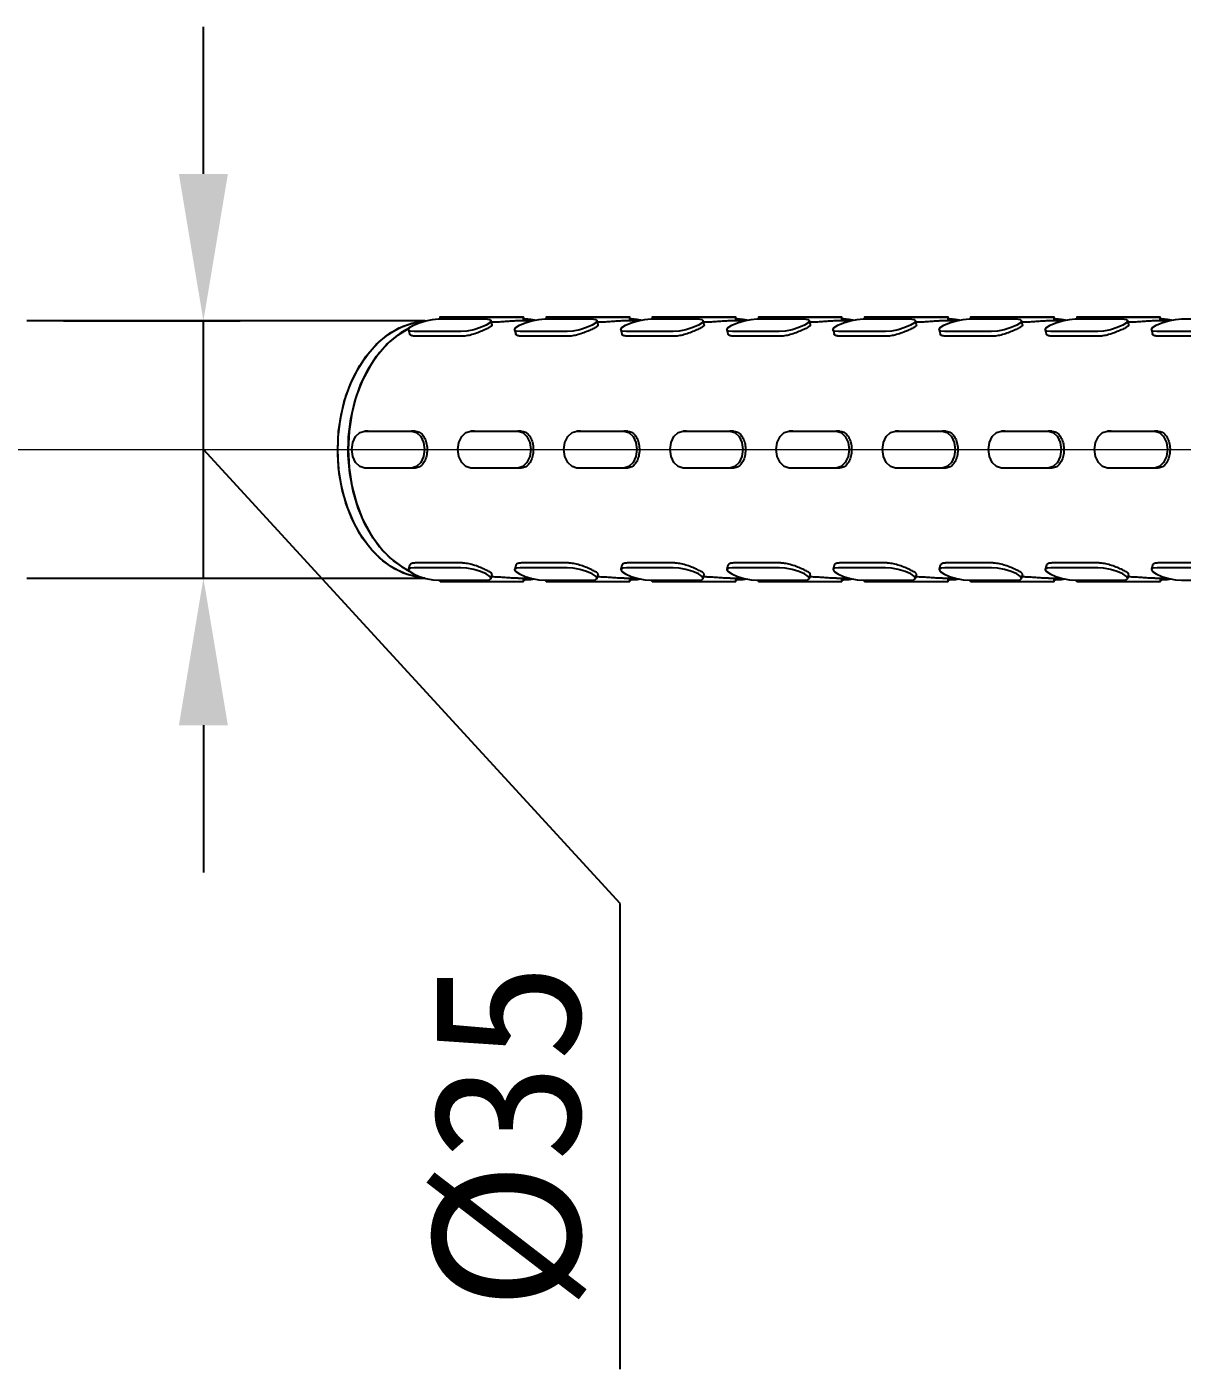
# Model space of a CAD drawing. Extents: x 13 to 1049, y 29 to 427.
# Drawn here: x 141.41 to 172.82, y 193.96 to 230.48 of the extents above; entities that cross this region are included whole.
import ezdxf

# ---------------------------------------------------------------- set-up
doc = ezdxf.new("R2010")
doc.units = 0
doc.header["$LTSCALE"] = 23.1
doc.header["$MEASUREMENT"] = 0
doc.linetypes.add('CENTERX2', pattern=[20.32, 12.7, -2.54, 2.54, -2.54])
doc.layers.get('0').update_dxf_attribs({"linetype": 'CONTINUOUS'})
doc.layers.get('Defpoints').update_dxf_attribs({"linetype": 'CONTINUOUS'})
doc.layers.add('中心线层', color=1, linetype='CENTERX2', lineweight=25)
doc.dimstyles.get("Standard").update_dxf_attribs({"dimtxt": 2.5, "dimasz": 0.18, "dimexe": 0.18, "dimexo": 0.0625, "dimgap": 0.09, "dimtad": 0, "dimtih": 1, "dimtoh": 1, "dimdec": 4, "dimzin": 0, "dimdsep": 46, "dimtxsty": 'Standard', "dimcen": 0.09, "dimadec": 0, "dimazin": 0, "dimtp": 0.001, "dimtm": 0.001, "dimtfac": 0.6, "dimtdec": 4, "dimtofl": 0, "dimtmove": 0, "dimatfit": 0, "dimfxl": 0, "dimtolj": 1, "dimtzin": 0, "dimarcsym": 0})

# ---------------------------------------------------------------- blocks, each defined once
blk = doc.blocks.new('*D22')
at = {"color": 0, "lineweight": -2}
for p, q in [((146.208, 226.475), (146.208, 230.475)), ((142.408, 222.475), (147.208, 222.475)), ((146.208, 215.475), (146.208, 222.475)), ((157.536, 206.628), (146.208, 218.975)), ((142.408, 215.475), (147.208, 215.475)), ((146.208, 211.475), (146.208, 207.475)), ((157.536, 193.961), (157.536, 206.628))]:
    blk.add_line(p, q, dxfattribs=at)
at = {"color": 0}
for points in [[(145.541, 226.475), (146.874, 226.475), (146.208, 222.475)], [(146.874, 211.475), (145.541, 211.475), (146.208, 215.475)]]:
    blk.add_solid(points, dxfattribs=at)
at = {"layer": 'Defpoints', "color": 0}
for p in [(141.408, 222.475), (146.208, 222.475), (141.408, 215.475)]:
    blk.add_point(p, dxfattribs=at)
at = {"color": 0, "insert": (154.536, 200.294), "char_height": 4, "attachment_point": 5, "rotation": 90}
blk.add_mtext('\\A1;%%c35', dxfattribs=at)

msp = doc.modelspace()

# ---------------------------------------------------------------- linework, layer by layer
at = {"color": 7, "linetype": 'Continuous', "lineweight": 25}
for p, q in [((145.32301, 222.47524), (141.40829, 222.47524)), ((149.56565, 222.47524), (145.32301, 222.47524)), ((152.23928, 222.47524), (149.56565, 222.47524)), ((152.60103, 222.52901), (153.87383, 222.52901)), ((152.63944, 222.57518), (152.63944, 222.52901)), ((154.05868, 222.57515), (152.78588, 222.57515)), ((153.49299, 222.57533), (154.76578, 222.57533)), ((154.05463, 222.37072), (154.02582, 222.48261)), ((154.05869, 222.43926), (154.03698, 222.43926)), ((155.12427, 222.47524), (154.76177, 222.47524)), ((154.91224, 222.47524), (154.91223, 222.5753)), ((154.95065, 222.52927), (154.91224, 222.52927)), ((155.48603, 222.52901), (156.75882, 222.52901)), ((155.52443, 222.57518), (155.52444, 222.52901)), ((156.94367, 222.57515), (155.67088, 222.57515)), ((156.37799, 222.57533), (157.65078, 222.57533)), ((156.93963, 222.37072), (156.91082, 222.48261)), ((156.94369, 222.43926), (156.92198, 222.43926)), ((158.00927, 222.47524), (157.64677, 222.47524)), ((157.79724, 222.47524), (157.79723, 222.5753)), ((157.83564, 222.52927), (157.79723, 222.52927)), ((158.37102, 222.52901), (159.64382, 222.52901)), ((158.40943, 222.57518), (158.40943, 222.52901)), ((159.82867, 222.57515), (158.55588, 222.57515)), ((159.26298, 222.57533), (160.53577, 222.57533)), ((159.82462, 222.37072), (159.79581, 222.48261)), ((159.82868, 222.43926), (159.80697, 222.43926)), ((160.89426, 222.47524), (160.53176, 222.47524)), ((160.68223, 222.47524), (160.68222, 222.5753)), ((160.72064, 222.52927), (160.68223, 222.52927)), ((161.25602, 222.52901), (162.52881, 222.52901)), ((161.29442, 222.57518), (161.29443, 222.52901)), ((162.71366, 222.57515), (161.44087, 222.57515)), ((162.14798, 222.57533), (163.42077, 222.57533)), ((162.70962, 222.37072), (162.68081, 222.48261)), ((162.71368, 222.43926), (162.69197, 222.43926)), ((163.77926, 222.47524), (163.41676, 222.47524)), ((163.56723, 222.47524), (163.56722, 222.5753)), ((163.60563, 222.52927), (163.56722, 222.52927)), ((164.14102, 222.52901), (165.41381, 222.52901)), ((164.17942, 222.57518), (164.17943, 222.52901)), ((165.59866, 222.57515), (164.32587, 222.57515)), ((165.03297, 222.57533), (166.30577, 222.57533)), ((165.59461, 222.37072), (165.5658, 222.48261)), ((165.59868, 222.43926), (165.57696, 222.43926)), ((166.66426, 222.47524), (166.30175, 222.47524)), ((166.45222, 222.47524), (166.45221, 222.5753)), ((166.49063, 222.52927), (166.45222, 222.52927)), ((167.02601, 222.52901), (168.2988, 222.52901)), ((167.06442, 222.57518), (167.06442, 222.52901)), ((168.48365, 222.57515), (167.21086, 222.57515)), ((167.91797, 222.57533), (169.19076, 222.57533)), ((168.47961, 222.37072), (168.4508, 222.48261)), ((168.48367, 222.43926), (168.46196, 222.43926)), ((169.54925, 222.47524), (169.18675, 222.47524)), ((169.33722, 222.47524), (169.33721, 222.5753)), ((169.37562, 222.52927), (169.33721, 222.52927)), ((169.91101, 222.52901), (171.1838, 222.52901)), ((169.94941, 222.57518), (169.94942, 222.52901)), ((171.36865, 222.57515), (170.09586, 222.57515)), ((170.80297, 222.57533), (172.07576, 222.57533)), ((171.3646, 222.37072), (171.33579, 222.48261)), ((171.36867, 222.43926), (171.34696, 222.43926)), ((172.43425, 222.47524), (172.07174, 222.47524)), ((172.22222, 222.47524), (172.2222, 222.5753)), ((172.26062, 222.52927), (172.22221, 222.52927)), ((172.796, 222.52901), (174.0688, 222.52901)), ((151.78462, 222.23324), (151.81343, 222.12135)), ((153.2094, 222.18683), (151.93661, 222.18683)), ((153.24229, 222.05914), (151.96949, 222.05914)), ((154.66961, 222.23324), (154.69842, 222.12135)), ((156.0944, 222.18683), (154.82161, 222.18683)), ((156.12728, 222.05914), (154.85449, 222.05914)), ((157.55461, 222.23324), (157.58342, 222.12135)), ((158.9794, 222.18683), (157.7066, 222.18683)), ((159.01228, 222.05914), (157.73949, 222.05914)), ((160.43961, 222.23324), (160.46842, 222.12135)), ((161.86439, 222.18683), (160.5916, 222.18683)), ((161.89727, 222.05914), (160.62448, 222.05914)), ((163.3246, 222.23324), (163.35341, 222.12135)), ((164.74939, 222.18683), (163.47659, 222.18683)), ((164.78227, 222.05914), (163.50948, 222.05914)), ((166.2096, 222.23324), (166.23841, 222.12135)), ((167.63438, 222.18683), (166.36159, 222.18683)), ((167.66726, 222.05914), (166.39447, 222.05914)), ((169.09459, 222.23324), (169.1234, 222.12135)), ((170.51938, 222.18683), (169.24659, 222.18683)), ((170.55226, 222.05914), (169.27947, 222.05914)), ((171.97959, 222.23324), (172.0084, 222.12135)), ((173.40437, 222.18683), (172.13158, 222.18683)), ((173.43726, 222.05914), (172.16446, 222.05914)), ((150.69032, 219.47465), (150.59423, 219.47462)), ((150.59423, 219.47462), (151.86702, 219.47462)), ((150.69032, 219.47465), (151.96312, 219.47465)), ((151.96312, 219.47465), (151.86702, 219.47462)), ((153.57532, 219.47465), (153.47923, 219.47462)), ((153.47923, 219.47462), (154.75202, 219.47462)), ((153.57532, 219.47465), (154.84811, 219.47465)), ((154.84811, 219.47465), (154.75202, 219.47462)), ((156.46032, 219.47465), (156.36422, 219.47462)), ((156.36422, 219.47462), (157.63701, 219.47462)), ((156.46032, 219.47465), (157.73311, 219.47465)), ((157.73311, 219.47465), (157.63701, 219.47462)), ((159.34531, 219.47465), (159.24922, 219.47462)), ((159.24922, 219.47462), (160.52201, 219.47462)), ((159.34531, 219.47465), (160.6181, 219.47465)), ((160.6181, 219.47465), (160.52201, 219.47462)), ((162.23031, 219.47465), (162.13421, 219.47462)), ((162.13421, 219.47462), (163.407, 219.47462)), ((162.23031, 219.47465), (163.5031, 219.47465)), ((163.5031, 219.47465), (163.407, 219.47462)), ((165.1153, 219.47465), (165.01921, 219.47462)), ((165.01921, 219.47462), (166.292, 219.47462)), ((165.1153, 219.47465), (166.38809, 219.47465)), ((166.38809, 219.47465), (166.292, 219.47462)), ((168.0003, 219.47465), (167.9042, 219.47462)), ((167.9042, 219.47462), (169.177, 219.47462)), ((168.0003, 219.47465), (169.27309, 219.47465)), ((169.27309, 219.47465), (169.177, 219.47462)), ((170.88529, 219.47465), (170.7892, 219.47462)), ((170.7892, 219.47462), (172.06199, 219.47462)), ((170.88529, 219.47465), (172.15809, 219.47465)), ((172.15809, 219.47465), (172.06199, 219.47462)), ((151.86714, 218.47462), (150.59435, 218.47462)), ((151.96324, 218.47465), (151.86714, 218.47462)), ((154.75214, 218.47462), (153.47935, 218.47462)), ((154.84823, 218.47465), (154.75214, 218.47462)), ((157.63713, 218.47462), (156.36434, 218.47462)), ((157.73323, 218.47465), (157.63713, 218.47462)), ((160.52213, 218.47462), (159.24934, 218.47462)), ((160.61822, 218.47465), (160.52213, 218.47462)), ((163.40713, 218.47462), (162.13433, 218.47462)), ((163.50322, 218.47465), (163.40713, 218.47462)), ((166.29212, 218.47462), (165.01933, 218.47462)), ((166.38822, 218.47465), (166.29212, 218.47462)), ((169.17712, 218.47462), (167.90432, 218.47462)), ((169.27321, 218.47465), (169.17712, 218.47462)), ((172.06211, 218.47462), (170.78932, 218.47462)), ((172.15821, 218.47465), (172.06211, 218.47462)), ((151.81419, 215.82859), (151.78541, 215.71669)), ((153.24303, 215.89078), (151.97024, 215.89078)), ((154.69919, 215.82859), (154.6704, 215.71669)), ((156.12803, 215.89078), (154.85524, 215.89078)), ((157.58418, 215.82859), (157.5554, 215.71669)), ((159.01303, 215.89078), (157.74023, 215.89078)), ((160.46918, 215.82859), (160.44039, 215.71669)), ((161.89802, 215.89078), (160.62523, 215.89078)), ((163.35417, 215.82859), (163.32539, 215.71669)), ((164.78302, 215.89078), (163.51023, 215.89078)), ((166.23917, 215.82859), (166.21039, 215.71669)), ((167.66801, 215.89078), (166.39522, 215.89078)), ((169.12416, 215.82859), (169.09538, 215.71669)), ((170.55301, 215.89078), (169.28022, 215.89078)), ((172.00916, 215.82859), (171.98038, 215.71669)), ((173.438, 215.89078), (172.16521, 215.89078)), ((141.40829, 215.47524), (145.32301, 215.47524)), ((145.32301, 215.47524), (149.56565, 215.47524)), ((149.56565, 215.47524), (152.23891, 215.47524)), ((153.21018, 215.76306), (151.93739, 215.76306)), ((154.02667, 215.46758), (154.05546, 215.57947)), ((154.05953, 215.51105), (154.03786, 215.51105)), ((154.76182, 215.47524), (155.12391, 215.47524)), ((156.09518, 215.76306), (154.82239, 215.76306)), ((154.9131, 215.3753), (154.91309, 215.47524)), ((156.91167, 215.46758), (156.94045, 215.57947)), ((156.94453, 215.51105), (156.92285, 215.51105)), ((157.64682, 215.47524), (158.00891, 215.47524)), ((158.98018, 215.76306), (157.70738, 215.76306)), ((157.7981, 215.3753), (157.79809, 215.47524)), ((159.79666, 215.46758), (159.82545, 215.57947)), ((159.82952, 215.51105), (159.80785, 215.51105)), ((160.53181, 215.47524), (160.8939, 215.47524)), ((161.86517, 215.76306), (160.59238, 215.76306)), ((160.68309, 215.3753), (160.68308, 215.47524)), ((162.68166, 215.46758), (162.71044, 215.57947)), ((162.71452, 215.51105), (162.69284, 215.51105)), ((163.41681, 215.47524), (163.7789, 215.47524)), ((164.75017, 215.76306), (163.47737, 215.76306)), ((163.56809, 215.3753), (163.56808, 215.47524)), ((165.56666, 215.46758), (165.59544, 215.57947)), ((165.59952, 215.51105), (165.57784, 215.51105)), ((166.3018, 215.47524), (166.66389, 215.47524)), ((167.63516, 215.76306), (166.36237, 215.76306)), ((166.45309, 215.3753), (166.45307, 215.47524)), ((168.45165, 215.46758), (168.48043, 215.57947)), ((168.48451, 215.51105), (168.46283, 215.51105)), ((169.1868, 215.47524), (169.54889, 215.47524)), ((170.52016, 215.76306), (169.24737, 215.76306)), ((169.33808, 215.3753), (169.33807, 215.47524)), ((171.33665, 215.46758), (171.36543, 215.57947)), ((171.36951, 215.51105), (171.34783, 215.51105)), ((172.07179, 215.47524), (172.43388, 215.47524)), ((173.40515, 215.76306), (172.13236, 215.76306)), ((172.22308, 215.3753), (172.22307, 215.47524)), ((152.6019, 215.42121), (153.87469, 215.42121)), ((152.64031, 215.42121), (152.64031, 215.37518)), ((154.05955, 215.37515), (152.78676, 215.37515)), ((154.95151, 215.42147), (154.9131, 215.42147)), ((155.48689, 215.42121), (156.75968, 215.42121)), ((155.5253, 215.42121), (155.52531, 215.37518)), ((156.94455, 215.37515), (155.67175, 215.37515)), ((157.8365, 215.42147), (157.79809, 215.42147)), ((158.37189, 215.42121), (159.64468, 215.42121)), ((158.4103, 215.42121), (158.4103, 215.37518)), ((159.82954, 215.37515), (158.55675, 215.37515)), ((160.7215, 215.42147), (160.68309, 215.42147)), ((161.25688, 215.42121), (162.52968, 215.42121)), ((161.29529, 215.42121), (161.2953, 215.37518)), ((162.71454, 215.37515), (161.44174, 215.37515)), ((163.60649, 215.42147), (163.56808, 215.42147)), ((164.14188, 215.42121), (165.41467, 215.42121)), ((164.18029, 215.42121), (164.18029, 215.37518)), ((165.59953, 215.37515), (164.32674, 215.37515)), ((166.49149, 215.42147), (166.45308, 215.42147)), ((167.02687, 215.42121), (168.29967, 215.42121)), ((167.06528, 215.42121), (167.06529, 215.37518)), ((168.48453, 215.37515), (167.21174, 215.37515)), ((169.37649, 215.42147), (169.33808, 215.42147)), ((169.91187, 215.42121), (171.18466, 215.42121)), ((169.95028, 215.42121), (169.95029, 215.37518)), ((171.36952, 215.37515), (170.09673, 215.37515)), ((172.26148, 215.42147), (172.22307, 215.42147)), ((172.79687, 215.42121), (174.06966, 215.42121))]:
    msp.add_line(p, q, dxfattribs=at)
at = {"color": 7, "linetype": 'Continuous', "lineweight": 25, "flags": 128}
for points in [[(152.22625, 215.47854), (151.98156, 215.51086), (151.63652, 215.61701), (151.30567, 215.79153), (150.99575, 216.03085), (150.71308, 216.33012), (150.46339, 216.68323), (150.25178, 217.083), (150.08255, 217.52129), (149.95915, 217.98918), (149.88409, 218.47714), (149.8589, 218.97524), (149.88409, 219.47334), (149.95915, 219.9613), (150.08255, 220.42919), (150.25178, 220.86748), (150.46339, 221.26725), (150.71308, 221.62036), (150.99575, 221.91963), (151.30567, 222.15895), (151.63652, 222.33347), (151.98156, 222.43961), (152.2267, 222.47196)], [(152.22625, 215.47854), (152.09089, 215.49214), (151.74285, 215.57647), (151.40684, 215.73), (151.0897, 215.94959), (150.79789, 216.23077), (150.53734, 216.56782), (150.31336, 216.95388), (150.13052, 217.38109), (149.99252, 217.84075), (149.90218, 218.32351), (149.86135, 218.81953), (149.87085, 219.31873), (149.93048, 219.81093), (150.03904, 220.28612), (150.19431, 220.73462), (150.39314, 221.14731), (150.63147, 221.51578), (150.90446, 221.83253), (151.20654, 222.09112), (151.53157, 222.28627), (151.87293, 222.41403), (152.22367, 222.47177), (152.2267, 222.47196)], [(151.93661, 222.18683), (151.8266, 222.19985), (151.78391, 222.23694), (151.81505, 222.29245), (151.91527, 222.35792), (152.06931, 222.4234), (152.25373, 222.4789), (152.44045, 222.51599), (152.60103, 222.52901)], [(152.78588, 222.57515), (152.6775, 222.57516), (152.63944, 222.57518), (152.6775, 222.57521), (152.78588, 222.57524), (152.9481, 222.57527), (153.13944, 222.5753), (153.33078, 222.57532), (153.49299, 222.57533)], [(153.87383, 222.52901), (153.98384, 222.51599), (154.02652, 222.4789), (153.99539, 222.4234), (153.89517, 222.35792), (153.74112, 222.29245), (153.55671, 222.23694), (153.36999, 222.19985), (153.2094, 222.18683)], [(154.76578, 222.57533), (154.87417, 222.57532), (154.91223, 222.5753), (154.87417, 222.57527), (154.76578, 222.57524), (154.60357, 222.57521), (154.41223, 222.57518), (154.22089, 222.57516), (154.05868, 222.57515)], [(154.82161, 222.18683), (154.7116, 222.19985), (154.66891, 222.23694), (154.70005, 222.29245), (154.80027, 222.35792), (154.95431, 222.4234), (155.13873, 222.4789), (155.32544, 222.51599), (155.48603, 222.52901)], [(155.21905, 222.49723), (155.11124, 222.51626), (154.95065, 222.52927)], [(155.67088, 222.57515), (155.56249, 222.57516), (155.52443, 222.57518), (155.56249, 222.57521), (155.67088, 222.57524), (155.83309, 222.57527), (156.02443, 222.5753), (156.21577, 222.57532), (156.37799, 222.57533)], [(156.75882, 222.52901), (156.86883, 222.51599), (156.91152, 222.4789), (156.88038, 222.4234), (156.78016, 222.35792), (156.62612, 222.29245), (156.4417, 222.23694), (156.25499, 222.19985), (156.0944, 222.18683)], [(157.65078, 222.57533), (157.75917, 222.57532), (157.79723, 222.5753), (157.75917, 222.57527), (157.65078, 222.57524), (157.48857, 222.57521), (157.29723, 222.57518), (157.10588, 222.57516), (156.94367, 222.57515)], [(157.7066, 222.18683), (157.59659, 222.19985), (157.55391, 222.23694), (157.58504, 222.29245), (157.68526, 222.35792), (157.8393, 222.4234), (158.02372, 222.4789), (158.21044, 222.51599), (158.37102, 222.52901)], [(158.10404, 222.49723), (157.99623, 222.51626), (157.83564, 222.52927)], [(158.55588, 222.57515), (158.44749, 222.57516), (158.40943, 222.57518), (158.44749, 222.57521), (158.55588, 222.57524), (158.71809, 222.57527), (158.90943, 222.5753), (159.10077, 222.57532), (159.26298, 222.57533)], [(159.64382, 222.52901), (159.75383, 222.51599), (159.79651, 222.4789), (159.76538, 222.4234), (159.66516, 222.35792), (159.51112, 222.29245), (159.3267, 222.23694), (159.13998, 222.19985), (158.9794, 222.18683)], [(160.53577, 222.57533), (160.64416, 222.57532), (160.68222, 222.5753), (160.64416, 222.57527), (160.53577, 222.57524), (160.37356, 222.57521), (160.18222, 222.57518), (159.99088, 222.57516), (159.82867, 222.57515)], [(160.5916, 222.18683), (160.48159, 222.19985), (160.4389, 222.23694), (160.47004, 222.29245), (160.57026, 222.35792), (160.7243, 222.4234), (160.90872, 222.4789), (161.09543, 222.51599), (161.25602, 222.52901)], [(160.98904, 222.49723), (160.88123, 222.51626), (160.72064, 222.52927)], [(161.44087, 222.57515), (161.33248, 222.57516), (161.29442, 222.57518), (161.33248, 222.57521), (161.44087, 222.57524), (161.60308, 222.57527), (161.79442, 222.5753), (161.98577, 222.57532), (162.14798, 222.57533)], [(162.52881, 222.52901), (162.63882, 222.51599), (162.68151, 222.4789), (162.65037, 222.4234), (162.55016, 222.35792), (162.39611, 222.29245), (162.21169, 222.23694), (162.02498, 222.19985), (161.86439, 222.18683)], [(163.42077, 222.57533), (163.52916, 222.57532), (163.56722, 222.5753), (163.52916, 222.57527), (163.42077, 222.57524), (163.25856, 222.57521), (163.06722, 222.57518), (162.87588, 222.57516), (162.71366, 222.57515)], [(163.47659, 222.18683), (163.36658, 222.19985), (163.3239, 222.23694), (163.35503, 222.29245), (163.45525, 222.35792), (163.6093, 222.4234), (163.79371, 222.4789), (163.98043, 222.51599), (164.14102, 222.52901)], [(163.87403, 222.49723), (163.76622, 222.51626), (163.60563, 222.52927)], [(164.32587, 222.57515), (164.21748, 222.57516), (164.17942, 222.57518), (164.21748, 222.57521), (164.32587, 222.57524), (164.48808, 222.57527), (164.67942, 222.5753), (164.87076, 222.57532), (165.03297, 222.57533)], [(165.41381, 222.52901), (165.52382, 222.51599), (165.56651, 222.4789), (165.53537, 222.4234), (165.43515, 222.35792), (165.28111, 222.29245), (165.09669, 222.23694), (164.90997, 222.19985), (164.74939, 222.18683)], [(166.30577, 222.57533), (166.41415, 222.57532), (166.45221, 222.5753), (166.41415, 222.57527), (166.30577, 222.57524), (166.14355, 222.57521), (165.95221, 222.57518), (165.76087, 222.57516), (165.59866, 222.57515)], [(166.36159, 222.18683), (166.25158, 222.19985), (166.20889, 222.23694), (166.24003, 222.29245), (166.34025, 222.35792), (166.49429, 222.4234), (166.67871, 222.4789), (166.86542, 222.51599), (167.02601, 222.52901)], [(166.75903, 222.49723), (166.65122, 222.51626), (166.49063, 222.52927)], [(167.21086, 222.57515), (167.10248, 222.57516), (167.06442, 222.57518), (167.10248, 222.57521), (167.21086, 222.57524), (167.37307, 222.57527), (167.56442, 222.5753), (167.75576, 222.57532), (167.91797, 222.57533)], [(168.2988, 222.52901), (168.40882, 222.51599), (168.4515, 222.4789), (168.42037, 222.4234), (168.32015, 222.35792), (168.1661, 222.29245), (167.98168, 222.23694), (167.79497, 222.19985), (167.63438, 222.18683)], [(169.19076, 222.57533), (169.29915, 222.57532), (169.33721, 222.5753), (169.29915, 222.57527), (169.19076, 222.57524), (169.02855, 222.57521), (168.83721, 222.57518), (168.64587, 222.57516), (168.48365, 222.57515)], [(169.24659, 222.18683), (169.13658, 222.19985), (169.09389, 222.23694), (169.12502, 222.29245), (169.22524, 222.35792), (169.37929, 222.4234), (169.56371, 222.4789), (169.75042, 222.51599), (169.91101, 222.52901)], [(169.64402, 222.49723), (169.53621, 222.51626), (169.37562, 222.52927)], [(170.09586, 222.57515), (169.98747, 222.57516), (169.94941, 222.57518), (169.98747, 222.57521), (170.09586, 222.57524), (170.25807, 222.57527), (170.44941, 222.5753), (170.64075, 222.57532), (170.80297, 222.57533)], [(171.1838, 222.52901), (171.29381, 222.51599), (171.3365, 222.4789), (171.30536, 222.4234), (171.20514, 222.35792), (171.0511, 222.29245), (170.86668, 222.23694), (170.67997, 222.19985), (170.51938, 222.18683)], [(172.07576, 222.57533), (172.18414, 222.57532), (172.2222, 222.5753), (172.18414, 222.57527), (172.07576, 222.57524), (171.91355, 222.57521), (171.7222, 222.57518), (171.53086, 222.57516), (171.36865, 222.57515)], [(172.13158, 222.18683), (172.02157, 222.19985), (171.97888, 222.23694), (172.01002, 222.29245), (172.11024, 222.35792), (172.26428, 222.4234), (172.4487, 222.4789), (172.63542, 222.51599), (172.796, 222.52901)], [(172.52902, 222.49723), (172.42121, 222.51626), (172.26062, 222.52927)], [(151.80369, 222.28104), (151.58813, 222.1587), (151.27824, 221.9193), (150.9956, 221.61997), (150.74595, 221.2668), (150.53439, 220.86698), (150.36521, 220.42865), (150.24187, 219.96073), (150.16687, 219.47275), (150.14174, 218.97464), (150.16699, 218.47654), (150.24211, 217.9886), (150.36557, 217.52074), (150.53485, 217.08249), (150.74651, 216.68277), (150.99624, 216.32972), (151.27896, 216.03053), (151.5889, 215.79128), (151.80433, 215.66913)], [(151.80433, 215.66913), (151.68969, 215.73), (151.37255, 215.94959), (151.08073, 216.23077), (150.82018, 216.56782), (150.59621, 216.95388), (150.41336, 217.38109), (150.27536, 217.84075), (150.18503, 218.32351), (150.14419, 218.81953), (150.15369, 219.31873), (150.21332, 219.81093), (150.32188, 220.28612), (150.47715, 220.73462), (150.67598, 221.14731), (150.91431, 221.51578), (151.1873, 221.83253), (151.48938, 222.09112), (151.80369, 222.28104)], [(150.59435, 218.47462), (150.45905, 218.51268), (150.34433, 218.62107), (150.26767, 218.78328), (150.24074, 218.97462), (150.26763, 219.16596), (150.34425, 219.32818), (150.45894, 219.43656), (150.59423, 219.47462)], [(151.86702, 219.47462), (152.00233, 219.43656), (152.11704, 219.32818), (152.1937, 219.16596), (152.22064, 218.97462), (152.19375, 218.78328), (152.11713, 218.62107), (152.00244, 218.51268), (151.86714, 218.47462)], [(153.47935, 218.47462), (153.34404, 218.51268), (153.22933, 218.62107), (153.15267, 218.78328), (153.12573, 218.97462), (153.15262, 219.16596), (153.22924, 219.32818), (153.34393, 219.43656), (153.47923, 219.47462)], [(154.75202, 219.47462), (154.88732, 219.43656), (155.00204, 219.32818), (155.0787, 219.16596), (155.10563, 218.97462), (155.07874, 218.78328), (155.00212, 218.62107), (154.88743, 218.51268), (154.75214, 218.47462)], [(156.36434, 218.47462), (156.22904, 218.51268), (156.11432, 218.62107), (156.03766, 218.78328), (156.01073, 218.97462), (156.03762, 219.16596), (156.11424, 219.32818), (156.22893, 219.43656), (156.36422, 219.47462)], [(157.63701, 219.47462), (157.77232, 219.43656), (157.88703, 219.32818), (157.96369, 219.16596), (157.99063, 218.97462), (157.96374, 218.78328), (157.88712, 218.62107), (157.77243, 218.51268), (157.63713, 218.47462)], [(159.24934, 218.47462), (159.11403, 218.51268), (158.99932, 218.62107), (158.92266, 218.78328), (158.89572, 218.97462), (158.92261, 219.16596), (158.99923, 219.32818), (159.11392, 219.43656), (159.24922, 219.47462)], [(160.52201, 219.47462), (160.65731, 219.43656), (160.77203, 219.32818), (160.84869, 219.16596), (160.87562, 218.97462), (160.84873, 218.78328), (160.77211, 218.62107), (160.65742, 218.51268), (160.52213, 218.47462)], [(162.13433, 218.47462), (161.99903, 218.51268), (161.88432, 218.62107), (161.80766, 218.78328), (161.78072, 218.97462), (161.80761, 219.16596), (161.88423, 219.32818), (161.99892, 219.43656), (162.13421, 219.47462)], [(163.407, 219.47462), (163.54231, 219.43656), (163.65702, 219.32818), (163.73368, 219.16596), (163.76062, 218.97462), (163.73373, 218.78328), (163.65711, 218.62107), (163.54242, 218.51268), (163.40713, 218.47462)], [(165.01933, 218.47462), (164.88403, 218.51268), (164.76931, 218.62107), (164.69265, 218.78328), (164.66572, 218.97462), (164.6926, 219.16596), (164.76923, 219.32818), (164.88391, 219.43656), (165.01921, 219.47462)], [(166.292, 219.47462), (166.4273, 219.43656), (166.54202, 219.32818), (166.61868, 219.16596), (166.64561, 218.97462), (166.61872, 218.78328), (166.5421, 218.62107), (166.42742, 218.51268), (166.29212, 218.47462)], [(167.90432, 218.47462), (167.76902, 218.51268), (167.65431, 218.62107), (167.57765, 218.78328), (167.55071, 218.97462), (167.5776, 219.16596), (167.65422, 219.32818), (167.76891, 219.43656), (167.9042, 219.47462)], [(169.177, 219.47462), (169.3123, 219.43656), (169.42701, 219.32818), (169.50367, 219.16596), (169.53061, 218.97462), (169.50372, 218.78328), (169.4271, 218.62107), (169.31241, 218.51268), (169.17712, 218.47462)], [(170.78932, 218.47462), (170.65402, 218.51268), (170.5393, 218.62107), (170.46264, 218.78328), (170.43571, 218.97462), (170.4626, 219.16596), (170.53922, 219.32818), (170.6539, 219.43656), (170.7892, 219.47462)], [(172.06199, 219.47462), (172.19729, 219.43656), (172.31201, 219.32818), (172.38867, 219.16596), (172.41561, 218.97462), (172.38872, 218.78328), (172.31209, 218.62107), (172.19741, 218.51268), (172.06211, 218.47462)], [(151.93739, 215.76306), (151.82738, 215.75005), (151.78471, 215.713), (151.81586, 215.65755), (151.91609, 215.59213), (152.07015, 215.52672), (152.25458, 215.47127), (152.44131, 215.43422), (152.6019, 215.42121)], [(153.87469, 215.42121), (153.9847, 215.43422), (154.02737, 215.47127), (153.99622, 215.52672), (153.89599, 215.59213), (153.74193, 215.65755), (153.5575, 215.713), (153.37077, 215.75005), (153.21018, 215.76306)], [(154.82239, 215.76306), (154.71238, 215.75005), (154.6697, 215.713), (154.70085, 215.65755), (154.80109, 215.59213), (154.95515, 215.52672), (155.13958, 215.47127), (155.3263, 215.43422), (155.48689, 215.42121)], [(155.21849, 215.45325), (155.11209, 215.43449), (154.95151, 215.42147)], [(156.75968, 215.42121), (156.86969, 215.43422), (156.91237, 215.47127), (156.88122, 215.52672), (156.78099, 215.59213), (156.62693, 215.65755), (156.44249, 215.713), (156.25577, 215.75005), (156.09518, 215.76306)], [(157.70738, 215.76306), (157.59738, 215.75005), (157.5547, 215.713), (157.58585, 215.65755), (157.68608, 215.59213), (157.84014, 215.52672), (158.02457, 215.47127), (158.2113, 215.43422), (158.37189, 215.42121)], [(158.10349, 215.45325), (157.99709, 215.43449), (157.8365, 215.42147)], [(159.64468, 215.42121), (159.75469, 215.43422), (159.79737, 215.47127), (159.76622, 215.52672), (159.66598, 215.59213), (159.51192, 215.65755), (159.32749, 215.713), (159.14077, 215.75005), (158.98018, 215.76306)], [(160.59238, 215.76306), (160.48237, 215.75005), (160.43969, 215.713), (160.47084, 215.65755), (160.57108, 215.59213), (160.72514, 215.52672), (160.90957, 215.47127), (161.09629, 215.43422), (161.25688, 215.42121)], [(160.98848, 215.45325), (160.88209, 215.43449), (160.7215, 215.42147)], [(162.52968, 215.42121), (162.63968, 215.43422), (162.68236, 215.47127), (162.65121, 215.52672), (162.55098, 215.59213), (162.39692, 215.65755), (162.21249, 215.713), (162.02576, 215.75005), (161.86517, 215.76306)], [(163.47737, 215.76306), (163.36737, 215.75005), (163.32469, 215.713), (163.35584, 215.65755), (163.45607, 215.59213), (163.61013, 215.52672), (163.79456, 215.47127), (163.98129, 215.43422), (164.14188, 215.42121)], [(163.87348, 215.45325), (163.76708, 215.43449), (163.60649, 215.42147)], [(165.41467, 215.42121), (165.52468, 215.43422), (165.56736, 215.47127), (165.53621, 215.52672), (165.43597, 215.59213), (165.28191, 215.65755), (165.09748, 215.713), (164.91076, 215.75005), (164.75017, 215.76306)], [(166.36237, 215.76306), (166.25236, 215.75005), (166.20968, 215.713), (166.24083, 215.65755), (166.34107, 215.59213), (166.49513, 215.52672), (166.67956, 215.47127), (166.86628, 215.43422), (167.02687, 215.42121)], [(166.75847, 215.45325), (166.65208, 215.43449), (166.49149, 215.42147)], [(168.29967, 215.42121), (168.40967, 215.43422), (168.45235, 215.47127), (168.4212, 215.52672), (168.32097, 215.59213), (168.16691, 215.65755), (167.98248, 215.713), (167.79575, 215.75005), (167.63516, 215.76306)], [(169.24737, 215.76306), (169.13736, 215.75005), (169.09468, 215.713), (169.12583, 215.65755), (169.22606, 215.59213), (169.38012, 215.52672), (169.56456, 215.47127), (169.75128, 215.43422), (169.91187, 215.42121)], [(169.64347, 215.45325), (169.53707, 215.43449), (169.37649, 215.42147)], [(171.18466, 215.42121), (171.29467, 215.43422), (171.33735, 215.47127), (171.3062, 215.52672), (171.20596, 215.59213), (171.0519, 215.65755), (170.86747, 215.713), (170.68075, 215.75005), (170.52016, 215.76306)], [(172.13236, 215.76306), (172.02235, 215.75005), (171.97968, 215.713), (172.01083, 215.65755), (172.11106, 215.59213), (172.26512, 215.52672), (172.44955, 215.47127), (172.63628, 215.43422), (172.79687, 215.42121)], [(172.52847, 215.45325), (172.42207, 215.43449), (172.26148, 215.42147)], [(152.78676, 215.37515), (152.67837, 215.37516), (152.64031, 215.37518)], [(154.9131, 215.3753), (154.87504, 215.37527), (154.76666, 215.37524), (154.60445, 215.37521), (154.4131, 215.37518), (154.22176, 215.37516), (154.05955, 215.37515)], [(155.67175, 215.37515), (155.56337, 215.37516), (155.52531, 215.37518)], [(157.7981, 215.3753), (157.76004, 215.37527), (157.65165, 215.37524), (157.48944, 215.37521), (157.2981, 215.37518), (157.10676, 215.37516), (156.94455, 215.37515)], [(158.55675, 215.37515), (158.44836, 215.37516), (158.4103, 215.37518)], [(160.68309, 215.3753), (160.64503, 215.37527), (160.53665, 215.37524), (160.37444, 215.37521), (160.18309, 215.37518), (159.99175, 215.37516), (159.82954, 215.37515)], [(161.44174, 215.37515), (161.33336, 215.37516), (161.2953, 215.37518)], [(163.56809, 215.3753), (163.53003, 215.37527), (163.42164, 215.37524), (163.25943, 215.37521), (163.06809, 215.37518), (162.87675, 215.37516), (162.71454, 215.37515)], [(164.32674, 215.37515), (164.21835, 215.37516), (164.18029, 215.37518)], [(166.45309, 215.3753), (166.41503, 215.37527), (166.30664, 215.37524), (166.14443, 215.37521), (165.95309, 215.37518), (165.76174, 215.37516), (165.59953, 215.37515)], [(167.21174, 215.37515), (167.10335, 215.37516), (167.06529, 215.37518)], [(169.33808, 215.3753), (169.30002, 215.37527), (169.19164, 215.37524), (169.02942, 215.37521), (168.83808, 215.37518), (168.64674, 215.37516), (168.48453, 215.37515)], [(170.09673, 215.37515), (169.98835, 215.37516), (169.95029, 215.37518)], [(172.22308, 215.3753), (172.18502, 215.37527), (172.07663, 215.37524), (171.91442, 215.37521), (171.72308, 215.37518), (171.53174, 215.37516), (171.36952, 215.37515)]]:
    msp.add_lwpolyline(points, dxfattribs=at)
at = {"color": 7, "linetype": 'Continuous', "lineweight": 25}
for points, knots in [([(154.76177, 222.47435), (154.74978, 222.4746), (154.70231, 222.47557), (154.58028, 222.4691), (154.41506, 222.45755), (154.24639, 222.44533), (154.12791, 222.43974), (154.07274, 222.43935), (154.05869, 222.43926)], [0, 0, 0, 0, 0.0716255, 0.28382076, 0.49676622, 0.71160549, 0.92656522, 1, 1, 1, 1]), ([(157.64676, 222.47435), (157.63478, 222.4746), (157.5873, 222.47557), (157.46528, 222.4691), (157.30005, 222.45755), (157.13139, 222.44533), (157.01291, 222.43974), (156.95774, 222.43935), (156.94369, 222.43926)], [0, 0, 0, 0, 0.0716255, 0.28382076, 0.49676622, 0.71160549, 0.92656522, 1, 1, 1, 1]), ([(160.53176, 222.47435), (160.51978, 222.4746), (160.4723, 222.47557), (160.35028, 222.4691), (160.18505, 222.45755), (160.01639, 222.44533), (159.89791, 222.43974), (159.84273, 222.43935), (159.82868, 222.43926)], [0, 0, 0, 0, 0.0716255, 0.28382076, 0.49676622, 0.71160549, 0.92656522, 1, 1, 1, 1]), ([(163.41675, 222.47435), (163.40477, 222.4746), (163.35729, 222.47557), (163.23527, 222.4691), (163.07004, 222.45755), (162.90138, 222.44533), (162.7829, 222.43974), (162.72773, 222.43935), (162.71368, 222.43926)], [0, 0, 0, 0, 0.0716255, 0.28382076, 0.49676622, 0.71160549, 0.92656522, 1, 1, 1, 1]), ([(166.30175, 222.47435), (166.28977, 222.4746), (166.24229, 222.47557), (166.12027, 222.4691), (165.95504, 222.45755), (165.78638, 222.44533), (165.6679, 222.43974), (165.61272, 222.43935), (165.59868, 222.43926)], [0, 0, 0, 0, 0.0716255, 0.28382076, 0.49676622, 0.71160549, 0.92656522, 1, 1, 1, 1]), ([(169.18674, 222.47435), (169.17476, 222.4746), (169.12729, 222.47557), (169.00526, 222.4691), (168.84003, 222.45755), (168.67137, 222.44533), (168.55289, 222.43974), (168.49772, 222.43935), (168.48367, 222.43926)], [0, 0, 0, 0, 0.0716255, 0.28382076, 0.49676622, 0.71160549, 0.92656522, 1, 1, 1, 1]), ([(172.07174, 222.47435), (172.05976, 222.4746), (172.01228, 222.47557), (171.89026, 222.4691), (171.72503, 222.45755), (171.55637, 222.44533), (171.43789, 222.43974), (171.38272, 222.43935), (171.36867, 222.43926)], [0, 0, 0, 0, 0.0716255, 0.28382076, 0.49676622, 0.71160549, 0.92656522, 1, 1, 1, 1]), ([(151.96949, 222.05914), (151.93422, 222.06196), (151.86369, 222.0676), (151.81591, 222.09526), (151.81813, 222.11801), (151.81857, 222.12257)], [0, 0, 0, 0, 0.44434114, 0.88857189, 1, 1, 1, 1]), ([(154.04949, 222.36951), (154.05036, 222.36225), (154.05239, 222.34527), (153.99194, 222.30231), (153.88665, 222.24569), (153.74631, 222.18341), (153.58776, 222.12459), (153.42684, 222.07933), (153.31124, 222.06073), (153.25628, 222.05946), (153.24229, 222.05914)], [0, 0, 0, 0, 0.10597374, 0.24772927, 0.38851115, 0.52827699, 0.66853695, 0.8100443, 0.951631, 1, 1, 1, 1]), ([(154.85449, 222.05914), (154.81922, 222.06196), (154.74869, 222.0676), (154.7009, 222.09526), (154.70312, 222.11801), (154.70357, 222.12257)], [0, 0, 0, 0, 0.44434114, 0.888571893, 1, 1, 1, 1]), ([(156.93448, 222.36951), (156.93536, 222.36225), (156.93739, 222.34527), (156.87694, 222.30231), (156.77164, 222.24569), (156.6313, 222.18341), (156.47276, 222.12459), (156.31183, 222.07933), (156.19623, 222.06073), (156.14128, 222.05946), (156.12728, 222.05914)], [0, 0, 0, 0, 0.10597374, 0.24772927, 0.38851115, 0.52827699, 0.66853695, 0.8100443, 0.951631, 1, 1, 1, 1]), ([(157.73949, 222.05914), (157.70422, 222.06196), (157.63368, 222.0676), (157.5859, 222.09526), (157.58812, 222.11801), (157.58856, 222.12257)], [0, 0, 0, 0, 0.44434114, 0.888571893, 1, 1, 1, 1]), ([(159.81948, 222.36951), (159.82035, 222.36225), (159.82239, 222.34527), (159.76193, 222.30231), (159.65664, 222.24569), (159.5163, 222.18341), (159.35775, 222.12459), (159.19683, 222.07933), (159.08123, 222.06073), (159.02627, 222.05946), (159.01228, 222.05914)], [0, 0, 0, 0, 0.105973743, 0.24772927, 0.388511151, 0.528276987, 0.668536952, 0.810044302, 0.951631, 1, 1, 1, 1]), ([(160.62448, 222.05914), (160.58921, 222.06196), (160.51868, 222.0676), (160.4709, 222.09526), (160.47311, 222.11801), (160.47356, 222.12257)], [0, 0, 0, 0, 0.44434114, 0.888571893, 1, 1, 1, 1]), ([(162.70448, 222.36951), (162.70535, 222.36225), (162.70738, 222.34527), (162.64693, 222.30231), (162.54163, 222.24569), (162.4013, 222.18341), (162.24275, 222.12459), (162.08182, 222.07933), (161.96623, 222.06073), (161.91127, 222.05946), (161.89727, 222.05914)], [0, 0, 0, 0, 0.105973743, 0.24772927, 0.388511151, 0.528276987, 0.668536952, 0.810044302, 0.951631, 1, 1, 1, 1]), ([(163.50948, 222.05914), (163.47421, 222.06196), (163.40368, 222.0676), (163.35589, 222.09526), (163.35811, 222.11801), (163.35855, 222.12257)], [0, 0, 0, 0, 0.44434114, 0.88857189, 1, 1, 1, 1]), ([(165.58947, 222.36951), (165.59034, 222.36225), (165.59238, 222.34527), (165.53192, 222.30231), (165.42663, 222.24569), (165.28629, 222.18341), (165.12774, 222.12459), (164.96682, 222.07933), (164.85122, 222.06073), (164.79626, 222.05946), (164.78227, 222.05914)], [0, 0, 0, 0, 0.105973743, 0.24772927, 0.388511151, 0.528276987, 0.668536952, 0.810044302, 0.951631, 1, 1, 1, 1]), ([(166.39447, 222.05914), (166.3592, 222.06196), (166.28867, 222.0676), (166.24089, 222.09526), (166.2431, 222.11801), (166.24355, 222.12257)], [0, 0, 0, 0, 0.44434114, 0.88857189, 1, 1, 1, 1]), ([(168.47447, 222.36951), (168.47534, 222.36225), (168.47737, 222.34527), (168.41692, 222.30231), (168.31162, 222.24569), (168.17129, 222.18341), (168.01274, 222.12459), (167.85181, 222.07933), (167.73622, 222.06073), (167.68126, 222.05946), (167.66726, 222.05914)], [0, 0, 0, 0, 0.10597374, 0.24772927, 0.38851115, 0.52827699, 0.66853695, 0.8100443, 0.951631, 1, 1, 1, 1]), ([(169.27947, 222.05914), (169.2442, 222.06196), (169.17367, 222.0676), (169.12588, 222.09526), (169.1281, 222.11801), (169.12854, 222.12257)], [0, 0, 0, 0, 0.44434114, 0.88857189, 1, 1, 1, 1]), ([(171.35946, 222.36951), (171.36033, 222.36225), (171.36237, 222.34527), (171.30191, 222.30231), (171.19662, 222.24569), (171.05628, 222.18341), (170.89773, 222.12459), (170.73681, 222.07933), (170.62121, 222.06073), (170.56625, 222.05946), (170.55226, 222.05914)], [0, 0, 0, 0, 0.10597374, 0.24772927, 0.38851115, 0.52827699, 0.66853695, 0.8100443, 0.951631, 1, 1, 1, 1]), ([(172.16446, 222.05914), (172.12919, 222.06196), (172.05866, 222.0676), (172.01088, 222.09526), (172.01309, 222.11801), (172.01354, 222.12257)], [0, 0, 0, 0, 0.44434114, 0.88857189, 1, 1, 1, 1]), ([(151.96312, 219.47465), (152.00207, 219.46917), (152.07997, 219.45824), (152.17738, 219.37303), (152.24915, 219.24709), (152.2893, 219.08895), (152.2952, 218.91852), (152.26693, 218.75513), (152.2063, 218.616), (152.11687, 218.51692), (152.02974, 218.47799), (151.97673, 218.47532), (151.96324, 218.47465)], [0, 0, 0, 0, 0.10662288, 0.21321926, 0.32050182, 0.42824208, 0.53524233, 0.64147034, 0.74807391, 0.85562555, 0.96323749, 1, 1, 1, 1]), ([(154.84811, 219.47465), (154.88707, 219.46917), (154.96497, 219.45824), (155.06237, 219.37303), (155.13415, 219.24709), (155.17429, 219.08895), (155.1802, 218.91852), (155.15192, 218.75513), (155.0913, 218.616), (155.00186, 218.51692), (154.91474, 218.47799), (154.86173, 218.47532), (154.84823, 218.47465)], [0, 0, 0, 0, 0.10662288, 0.21321926, 0.32050182, 0.42824208, 0.53524233, 0.64147034, 0.74807391, 0.85562555, 0.96323749, 1, 1, 1, 1]), ([(157.73311, 219.47465), (157.77206, 219.46917), (157.84997, 219.45824), (157.94737, 219.37303), (158.01914, 219.24709), (158.05929, 219.08895), (158.0652, 218.91852), (158.03692, 218.75513), (157.97629, 218.616), (157.88686, 218.51692), (157.79973, 218.47799), (157.74673, 218.47532), (157.73323, 218.47465)], [0, 0, 0, 0, 0.10662288, 0.21321926, 0.32050182, 0.42824208, 0.53524233, 0.64147034, 0.74807391, 0.85562555, 0.96323749, 1, 1, 1, 1]), ([(160.6181, 219.47465), (160.65706, 219.46917), (160.73496, 219.45824), (160.83237, 219.37303), (160.90414, 219.24709), (160.94428, 219.08895), (160.95019, 218.91852), (160.92191, 218.75513), (160.86129, 218.616), (160.77185, 218.51692), (160.68473, 218.47799), (160.63172, 218.47532), (160.61822, 218.47465)], [0, 0, 0, 0, 0.10662288, 0.21321926, 0.32050182, 0.42824208, 0.53524233, 0.64147034, 0.74807391, 0.85562555, 0.96323749, 1, 1, 1, 1]), ([(163.5031, 219.47465), (163.54205, 219.46917), (163.61996, 219.45824), (163.71736, 219.37303), (163.78914, 219.24709), (163.82928, 219.08895), (163.83519, 218.91852), (163.80691, 218.75513), (163.74628, 218.616), (163.65685, 218.51692), (163.56972, 218.47799), (163.51672, 218.47532), (163.50322, 218.47465)], [0, 0, 0, 0, 0.10662288, 0.21321926, 0.32050182, 0.42824208, 0.53524233, 0.64147034, 0.74807391, 0.85562555, 0.96323749, 1, 1, 1, 1]), ([(166.38809, 219.47465), (166.42705, 219.46917), (166.50495, 219.45824), (166.60236, 219.37303), (166.67413, 219.24709), (166.71428, 219.08895), (166.72018, 218.91852), (166.6919, 218.75513), (166.63128, 218.616), (166.54184, 218.51692), (166.45472, 218.47799), (166.40171, 218.47532), (166.38822, 218.47465)], [0, 0, 0, 0, 0.10662288, 0.21321926, 0.32050182, 0.42824208, 0.53524233, 0.64147034, 0.74807391, 0.85562555, 0.96323749, 1, 1, 1, 1]), ([(169.27309, 219.47465), (169.31205, 219.46917), (169.38995, 219.45824), (169.48735, 219.37303), (169.55913, 219.24709), (169.59927, 219.08895), (169.60518, 218.91852), (169.5769, 218.75513), (169.51627, 218.616), (169.42684, 218.51692), (169.33971, 218.47799), (169.28671, 218.47532), (169.27321, 218.47465)], [0, 0, 0, 0, 0.10662288, 0.21321926, 0.32050182, 0.42824208, 0.53524233, 0.64147034, 0.74807391, 0.85562555, 0.96323749, 1, 1, 1, 1]), ([(172.15809, 219.47465), (172.19704, 219.46917), (172.27494, 219.45824), (172.37235, 219.37303), (172.44412, 219.24709), (172.48427, 219.08895), (172.49017, 218.91852), (172.4619, 218.75513), (172.40127, 218.616), (172.31184, 218.51692), (172.22471, 218.47799), (172.1717, 218.47532), (172.15821, 218.47465)], [0, 0, 0, 0, 0.10662288, 0.21321926, 0.32050182, 0.42824208, 0.53524233, 0.64147034, 0.74807391, 0.85562555, 0.96323749, 1, 1, 1, 1]), ([(151.97024, 215.89078), (151.93497, 215.88796), (151.86444, 215.88232), (151.81666, 215.85467), (151.81889, 215.83194), (151.81933, 215.82738)], [0, 0, 0, 0, 0.44430431, 0.88849825, 1, 1, 1, 1]), ([(154.05031, 215.58068), (154.05118, 215.58793), (154.05321, 215.60488), (153.99275, 215.64779), (153.88744, 215.70436), (153.74709, 215.76659), (153.58852, 215.82537), (153.42759, 215.8706), (153.31199, 215.88918), (153.25703, 215.89045), (153.24303, 215.89078)], [0, 0, 0, 0, 0.10595035, 0.24770958, 0.38849515, 0.52826464, 0.66852828, 0.81003933, 0.95162973, 1, 1, 1, 1]), ([(154.85524, 215.89078), (154.81997, 215.88796), (154.74944, 215.88232), (154.70166, 215.85467), (154.70388, 215.83194), (154.70433, 215.82738)], [0, 0, 0, 0, 0.44430431, 0.88849825, 1, 1, 1, 1]), ([(156.93531, 215.58068), (156.93618, 215.58793), (156.93821, 215.60488), (156.87774, 215.64779), (156.77244, 215.70436), (156.63208, 215.76659), (156.47352, 215.82537), (156.31259, 215.8706), (156.19698, 215.88918), (156.14202, 215.89045), (156.12803, 215.89078)], [0, 0, 0, 0, 0.10595035, 0.24770958, 0.38849515, 0.52826464, 0.66852828, 0.81003933, 0.95162973, 1, 1, 1, 1]), ([(157.74023, 215.89078), (157.70496, 215.88796), (157.63443, 215.88232), (157.58666, 215.85467), (157.58888, 215.83194), (157.58933, 215.82738)], [0, 0, 0, 0, 0.44430431, 0.88849825, 1, 1, 1, 1]), ([(159.8203, 215.58068), (159.82117, 215.58793), (159.8232, 215.60488), (159.76274, 215.64779), (159.65743, 215.70436), (159.51708, 215.76659), (159.35852, 215.82537), (159.19758, 215.8706), (159.08198, 215.88918), (159.02702, 215.89045), (159.01303, 215.89078)], [0, 0, 0, 0, 0.10595035, 0.24770958, 0.38849515, 0.52826464, 0.66852828, 0.81003933, 0.95162973, 1, 1, 1, 1]), ([(160.62523, 215.89078), (160.58996, 215.88796), (160.51943, 215.88232), (160.47165, 215.85467), (160.47387, 215.83194), (160.47432, 215.82738)], [0, 0, 0, 0, 0.44430431, 0.88849825, 1, 1, 1, 1]), ([(162.7053, 215.58068), (162.70617, 215.58793), (162.7082, 215.60488), (162.64773, 215.64779), (162.54243, 215.70436), (162.40207, 215.76659), (162.24351, 215.82537), (162.08258, 215.8706), (161.96697, 215.88918), (161.91202, 215.89045), (161.89802, 215.89078)], [0, 0, 0, 0, 0.10595035, 0.24770958, 0.38849515, 0.52826464, 0.66852828, 0.81003933, 0.95162973, 1, 1, 1, 1]), ([(163.51023, 215.89078), (163.47496, 215.88796), (163.40442, 215.88232), (163.35665, 215.85467), (163.35887, 215.83194), (163.35932, 215.82738)], [0, 0, 0, 0, 0.44430431, 0.88849825, 1, 1, 1, 1]), ([(165.59029, 215.58068), (165.59116, 215.58793), (165.59319, 215.60488), (165.53273, 215.64779), (165.42742, 215.70436), (165.28707, 215.76659), (165.12851, 215.82537), (164.96757, 215.8706), (164.85197, 215.88918), (164.79701, 215.89045), (164.78302, 215.89078)], [0, 0, 0, 0, 0.10595035, 0.24770958, 0.38849515, 0.52826464, 0.66852828, 0.81003933, 0.95162973, 1, 1, 1, 1]), ([(166.39522, 215.89078), (166.35995, 215.88796), (166.28942, 215.88232), (166.24164, 215.85467), (166.24387, 215.83194), (166.24431, 215.82738)], [0, 0, 0, 0, 0.44430431, 0.88849825, 1, 1, 1, 1]), ([(168.47529, 215.58068), (168.47616, 215.58793), (168.47819, 215.60488), (168.41773, 215.64779), (168.31242, 215.70436), (168.17207, 215.76659), (168.0135, 215.82537), (167.85257, 215.8706), (167.73697, 215.88918), (167.68201, 215.89045), (167.66801, 215.89078)], [0, 0, 0, 0, 0.10595035, 0.24770958, 0.38849515, 0.52826464, 0.66852828, 0.81003933, 0.95162973, 1, 1, 1, 1]), ([(169.28022, 215.89078), (169.24495, 215.88796), (169.17442, 215.88232), (169.12664, 215.85467), (169.12886, 215.83194), (169.12931, 215.82738)], [0, 0, 0, 0, 0.444304314, 0.888498251, 1, 1, 1, 1]), ([(171.36029, 215.58068), (171.36115, 215.58793), (171.36318, 215.60488), (171.30272, 215.64779), (171.19741, 215.70436), (171.05706, 215.76659), (170.8985, 215.82537), (170.73756, 215.8706), (170.62196, 215.88918), (170.567, 215.89045), (170.55301, 215.89078)], [0, 0, 0, 0, 0.105950348, 0.247709584, 0.388495149, 0.528264643, 0.668528279, 0.810039331, 0.951629734, 1, 1, 1, 1]), ([(172.16521, 215.89078), (172.12994, 215.88796), (172.05941, 215.88232), (172.01163, 215.85467), (172.01386, 215.83194), (172.0143, 215.82738)], [0, 0, 0, 0, 0.44430431, 0.88849825, 1, 1, 1, 1]), ([(154.76181, 215.47612), (154.75008, 215.47587), (154.70283, 215.47488), (154.58111, 215.48131), (154.41591, 215.49281), (154.24724, 215.50499), (154.12875, 215.51057), (154.07358, 215.51095), (154.05953, 215.51105)], [0, 0, 0, 0, 0.07019808, 0.2827196, 0.49599248, 0.71116207, 0.92645231, 1, 1, 1, 1]), ([(157.64681, 215.47612), (157.63508, 215.47587), (157.58783, 215.47488), (157.46611, 215.48131), (157.3009, 215.49281), (157.13223, 215.50499), (157.01375, 215.51057), (156.95858, 215.51095), (156.94453, 215.51105)], [0, 0, 0, 0, 0.07019808, 0.2827196, 0.49599248, 0.71116207, 0.92645231, 1, 1, 1, 1]), ([(160.53181, 215.47612), (160.52007, 215.47587), (160.47282, 215.47488), (160.3511, 215.48131), (160.1859, 215.49281), (160.01723, 215.50499), (159.89875, 215.51057), (159.84357, 215.51095), (159.82952, 215.51105)], [0, 0, 0, 0, 0.07019808, 0.2827196, 0.49599248, 0.71116207, 0.92645231, 1, 1, 1, 1]), ([(163.4168, 215.47612), (163.40507, 215.47587), (163.35782, 215.47488), (163.2361, 215.48131), (163.07089, 215.49281), (162.90222, 215.50499), (162.78374, 215.51057), (162.72857, 215.51095), (162.71452, 215.51105)], [0, 0, 0, 0, 0.07019808, 0.2827196, 0.49599248, 0.71116207, 0.92645231, 1, 1, 1, 1]), ([(166.3018, 215.47612), (166.29007, 215.47587), (166.24282, 215.47488), (166.1211, 215.48131), (165.95589, 215.49281), (165.78722, 215.50499), (165.66874, 215.51057), (165.61357, 215.51095), (165.59952, 215.51105)], [0, 0, 0, 0, 0.07019808, 0.2827196, 0.49599248, 0.71116207, 0.92645231, 1, 1, 1, 1]), ([(169.18679, 215.47612), (169.17506, 215.47587), (169.12781, 215.47488), (169.00609, 215.48131), (168.84088, 215.49281), (168.67221, 215.50499), (168.55373, 215.51057), (168.49856, 215.51095), (168.48451, 215.51105)], [0, 0, 0, 0, 0.07019808, 0.2827196, 0.49599248, 0.71116207, 0.92645231, 1, 1, 1, 1]), ([(172.07179, 215.47612), (172.06006, 215.47587), (172.01281, 215.47488), (171.89109, 215.48131), (171.72588, 215.49281), (171.55721, 215.50499), (171.43873, 215.51057), (171.38356, 215.51095), (171.36951, 215.51105)], [0, 0, 0, 0, 0.07019808, 0.2827196, 0.49599248, 0.71116207, 0.92645231, 1, 1, 1, 1])]:
    msp.add_open_spline(points, degree=3, knots=knots, dxfattribs=at)
at = {"layer": '中心线层', "linetype": 'CENTERX2', "lineweight": 18}
msp.add_line((62.00829, 218.97524), (208.37611, 218.97524), dxfattribs=at)

# ---------------------------------------------------------------- dimensions: what is measured, and where the dimension line sits
dim = msp.add_linear_dim(base=(146.20763, 222.47524), p1=(141.40829, 215.47524), p2=(141.40829, 222.47524), angle=90, text='%%c35', dimstyle='Standard', override={"dimtxt": 4, "dimasz": 4, "dimexe": 1, "dimexo": 1, "dimgap": 1, "dimtad": 1, "dimtih": 0, "dimtoh": 0, "dimlfac": 1, "dimcen": 3.78, "dimtp": 0, "dimtm": 0, "dimtfac": 1, "dimtmove": 1, "dimatfit": 3})
dim.commit()
dim.dimension.update_dxf_attribs({"geometry": '*D22', "text_midpoint": (157.5356, 205.62781), "dimtype": 160})

doc.saveas('drawing.dxf')
